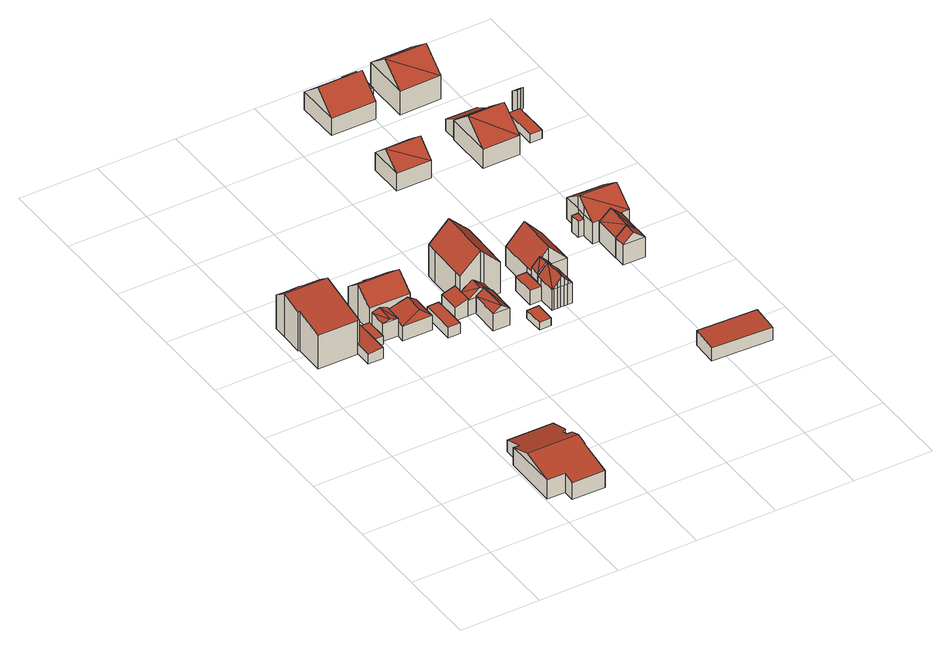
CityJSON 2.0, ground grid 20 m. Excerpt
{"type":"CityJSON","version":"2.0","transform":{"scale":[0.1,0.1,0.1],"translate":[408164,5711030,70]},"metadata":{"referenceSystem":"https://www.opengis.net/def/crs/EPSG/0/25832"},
"CityObjects":{
"building1":{"type":"Building","attributes":{"Gemeindeschluessel":"05978036","Geometrietyp2DReferenz":"3000","function":"31001_1000","roofType":"5000","measuredHeight":6.89},"geometry":[{"type":"MultiSurface","lod":"2","boundaries":[[[0,1,2,3]],[[1,4,5,2]],[[4,6,7,5]],[[6,8,9,7]],[[8,10,11,9]],[[10,12,13,11]],[[12,14,15,13]],[[14,16,17,15]],[[16,18,19,17]],[[18,20,21,19]],[[20,22,23,21]],[[22,24,25,23]],[[24,26,27,25]],[[26,0,3,27]],[[28,18,16,14,12,10,8,6,4,29]],[[0,26,24,22,20,28,29,1]],[[4,1,29]],[[20,18,28]],[[3,2,5,7,9,11,13,15,17,19,21,23,25,27]]],"semantics":{"surfaces":[{"type":"WallSurface"},{"type":"RoofSurface"},{"type":"GroundSurface"}],"values":[0,0,0,0,0,0,0,0,0,0,0,0,0,0,1,1,0,0,2]}}]},
"building2":{"type":"Building","attributes":{"Gemeindeschluessel":"05978036","Geometrietyp2DReferenz":"3000","function":"31001_1000","roofType":"3100","measuredHeight":11.69},"geometry":[{"type":"MultiSurface","lod":"2","boundaries":[[[30,31,32,33]],[[31,34,35,32]],[[34,36,37,35]],[[36,38,39,37]],[[38,40,41,39]],[[40,42,43,41]],[[42,44,45,43]],[[44,46,47,45]],[[46,48,49,47]],[[48,50,51,49]],[[50,52,53,51]],[[52,54,55,53]],[[54,56,57,55]],[[56,30,33,57]],[[52,50,48,46,44,42,40,38]],[[38,36,34,31,30,56,54,52]],[[33,32,35,37,39,41,43,45,47,49,51,53,55,57]]],"semantics":{"surfaces":[{"type":"WallSurface"},{"type":"RoofSurface"},{"type":"GroundSurface"}],"values":[0,0,0,0,0,0,0,0,0,0,0,0,0,0,1,1,2]}}]},
"building3":{"type":"Building","attributes":{"Gemeindeschluessel":"05978036","Geometrietyp2DReferenz":"3000","function":"31001_2460","roofType":"2100","measuredHeight":3.03},"geometry":[{"type":"MultiSurface","lod":"2","boundaries":[[[58,59,60,61]],[[59,62,63,60]],[[62,64,65,63]],[[64,66,67,65]],[[66,68,69,67]],[[68,70,71,69]],[[70,58,61,71]],[[70,68,66,64,62,59,58]],[[61,60,63,65,67,69,71]]],"semantics":{"surfaces":[{"type":"WallSurface"},{"type":"RoofSurface"},{"type":"GroundSurface"}],"values":[0,0,0,0,0,0,0,1,2]}}]},
"building4":{"type":"Building","attributes":{"Gemeindeschluessel":"05978036","Geometrietyp2DReferenz":"3000","function":"31001_2460","roofType":"1000","measuredHeight":2.29},"geometry":[{"type":"MultiSurface","lod":"2","boundaries":[[[72,73,74,69]],[[73,75,76,74]],[[75,77,71,76]],[[77,72,69,71]],[[77,75,73,72]],[[69,74,76,71]]],"semantics":{"surfaces":[{"type":"WallSurface"},{"type":"RoofSurface"},{"type":"GroundSurface"}],"values":[0,0,0,0,1,2]}}]},
"building5":{"type":"Building","attributes":{"Gemeindeschluessel":"05978036","Geometrietyp2DReferenz":"3000","function":"31001_1000"},"children":["building5-1","building5-2","building5-3"]},
"building5-1":{"type":"BuildingPart","attributes":{"roofType":"3100","measuredHeight":9.64},"parents":["building5"],"geometry":[{"type":"MultiSurface","lod":"2","boundaries":[[[78,79,80,81]],[[79,82,83,80]],[[82,84,85,83]],[[84,86,87,85]],[[86,88,89,87]],[[88,90,89]],[[91,92,93,94]],[[92,95,96,93]],[[95,97,98,96]],[[97,78,81,98]],[[92,91,88,86]],[[86,84,82,79,78,97,95,92]],[[81,80,83,85,87,89,99,100,101,94,93,96,98]],[[94,101,102,103,104,105,106,90,88,91]],[[101,100,105,104,102]],[[102,104,103]],[[99,89,90,106]],[[105,100,99,106]]],"semantics":{"surfaces":[{"type":"WallSurface"},{"type":"RoofSurface"},{"type":"GroundSurface"},{"type":"ClosureSurface"}],"values":[0,0,0,0,0,0,0,0,0,0,1,1,2,0,3,3,3,3]}}]},
"building5-2":{"type":"BuildingPart","attributes":{"roofType":"3100","measuredHeight":5.18},"parents":["building5"],"geometry":[{"type":"MultiSurface","lod":"2","boundaries":[[[107,102,101,108]],[[109,107,108,110,111]],[[107,109,112]],[[102,112,103]],[[112,102,107]],[[103,109,104]],[[109,103,112]],[[108,101,100,110]],[[100,101,102,104,105]],[[111,105,104,109]],[[111,110,100,105]],[[104,102,103]]],"semantics":{"surfaces":[{"type":"WallSurface"},{"type":"RoofSurface"},{"type":"GroundSurface"},{"type":"ClosureSurface"}],"values":[0,0,0,1,1,1,1,2,3,0,3,3]}}]},
"building5-3":{"type":"BuildingPart","attributes":{"roofType":"5000","measuredHeight":5.31},"parents":["building5"],"geometry":[{"type":"MultiSurface","lod":"2","boundaries":[[[106,90,89,99]],[[90,113,114,89]],[[113,115,116,114]],[[115,117,118,116]],[[117,111,110,118]],[[117,115,119]],[[115,113,90,106,119]],[[106,105,111,117,119]],[[99,89,114,116,118,110,100]],[[100,110,111,105]],[[99,100,105,106]]],"semantics":{"surfaces":[{"type":"WallSurface"},{"type":"RoofSurface"},{"type":"GroundSurface"},{"type":"ClosureSurface"}],"values":[0,0,0,0,0,1,1,1,2,3,3]}}]},
"building6":{"type":"Building","attributes":{"Gemeindeschluessel":"05978036","Geometrietyp2DReferenz":"3000","function":"31001_2460","roofType":"1000","measuredHeight":2.76},"geometry":[{"type":"MultiSurface","lod":"2","boundaries":[[[120,121,122,123]],[[121,124,125,122]],[[124,126,127,125]],[[126,128,129,127]],[[128,120,123,129]],[[128,126,124,121,120]],[[123,122,125,127,129]]],"semantics":{"surfaces":[{"type":"WallSurface"},{"type":"RoofSurface"},{"type":"GroundSurface"}],"values":[0,0,0,0,0,1,2]}}]},
"building7":{"type":"Building","attributes":{"Gemeindeschluessel":"05978036","Geometrietyp2DReferenz":"3000","function":"31001_1000"},"children":["building7-1","building7-2","building7-3","building7-4"]},
"building7-1":{"type":"BuildingPart","attributes":{"roofType":"3100","measuredHeight":6.45},"parents":["building7"],"geometry":[{"type":"MultiSurface","lod":"2","boundaries":[[[130,131,132,133]],[[134,131,130,135]],[[131,134,136,137,138]],[[139,136,134]],[[136,139,140]],[[133,132,141,142,143,144]],[[142,141,145,140]],[[141,132,131,145]],[[143,142,140,139]],[[133,144,146,130]],[[144,143,139,146]],[[136,140,145,147,137]],[[138,147,145,131]],[[137,147,138]],[[135,130,146]],[[134,135,146,139]]],"semantics":{"surfaces":[{"type":"WallSurface"},{"type":"RoofSurface"},{"type":"GroundSurface"},{"type":"ClosureSurface"}],"values":[0,1,1,1,1,2,0,3,3,3,3,0,3,3,0,3]}}]},
"building7-2":{"type":"BuildingPart","attributes":{"roofType":"3100","measuredHeight":13.53},"parents":["building7"],"geometry":[{"type":"MultiSurface","lod":"2","boundaries":[[[148,149,150,151]],[[149,152,153,150]],[[152,154,155,153]],[[154,156,157,155]],[[156,158,159,157]],[[158,160,130,133,159]],[[161,148,151,162,163]],[[164,160,158,156,154,152]],[[152,149,148,161,165,164]],[[151,150,153,155,157,159,133,144,143,162]],[[146,130,160,164,135]],[[144,133,130,146]],[[165,166,139,134,135,164]],[[144,146,139,143]],[[139,146,135,134]],[[163,166,165,161]],[[143,139,166,163,162]]],"semantics":{"surfaces":[{"type":"WallSurface"},{"type":"RoofSurface"},{"type":"GroundSurface"},{"type":"ClosureSurface"}],"values":[0,0,0,0,0,0,0,1,1,2,0,3,0,3,3,0,3]}}]},
"building7-3":{"type":"BuildingPart","attributes":{"roofType":"3100","measuredHeight":6.1},"parents":["building7"],"geometry":[{"type":"MultiSurface","lod":"2","boundaries":[[[167,168,169,132,131]],[[168,170,171,169]],[[170,147,145,141,171]],[[170,168,172]],[[173,168,167]],[[168,173,172]],[[147,172,173,137]],[[172,147,170]],[[132,169,171,141]],[[131,138,167]],[[132,141,145,131]],[[131,145,147,138]],[[138,137,173,167]],[[147,137,138]]],"semantics":{"surfaces":[{"type":"WallSurface"},{"type":"RoofSurface"},{"type":"GroundSurface"},{"type":"ClosureSurface"}],"values":[0,0,0,0,1,1,1,1,2,0,3,3,0,3]}}]},
"building7-4":{"type":"BuildingPart","attributes":{"roofType":"2100","measuredHeight":4.59},"parents":["building7"],"geometry":[{"type":"MultiSurface","lod":"2","boundaries":[[[174,175,176,142,140]],[[175,177,178,176]],[[177,163,162,178]],[[163,177,175,174,166]],[[142,176,178,162,143]],[[140,139,166,174]],[[140,142,143,139]],[[143,162,163,166,139]]],"semantics":{"surfaces":[{"type":"WallSurface"},{"type":"RoofSurface"},{"type":"GroundSurface"},{"type":"ClosureSurface"}],"values":[0,0,0,1,2,0,3,3]}}]},
"building8":{"type":"Building","attributes":{"Gemeindeschluessel":"05978036","Geometrietyp2DReferenz":"3000","function":"31001_2460","roofType":"1000","measuredHeight":2.12},"geometry":[{"type":"MultiSurface","lod":"2","boundaries":[[[179,180,181,182]],[[180,183,184,181]],[[183,185,186,184]],[[185,179,182,186]],[[185,183,180,179]],[[182,181,184,186]]],"semantics":{"surfaces":[{"type":"WallSurface"},{"type":"RoofSurface"},{"type":"GroundSurface"}],"values":[0,0,0,0,1,2]}}]},
"building9":{"type":"Building","attributes":{"Gemeindeschluessel":"05978036","Geometrietyp2DReferenz":"3000","function":"31001_1000","roofType":"1000","measuredHeight":3.91},"geometry":[{"type":"MultiSurface","lod":"2","boundaries":[[[187,188,189,190]],[[188,191,192,189]],[[191,193,194,192]],[[193,195,196,194]],[[195,187,190,196]],[[195,193,191,188,187]],[[190,189,192,194,196]]],"semantics":{"surfaces":[{"type":"WallSurface"},{"type":"RoofSurface"},{"type":"GroundSurface"}],"values":[0,0,0,0,0,1,2]}}]},
"building10":{"type":"Building","attributes":{"Gemeindeschluessel":"05978036","Geometrietyp2DReferenz":"3000","function":"31001_1000"},"children":["building10-1","building10-2"]},
"building10-1":{"type":"BuildingPart","attributes":{"roofType":"3100","measuredHeight":8.28},"parents":["building10"],"geometry":[{"type":"MultiSurface","lod":"2","boundaries":[[[197,198,199,200]],[[198,201,202,199]],[[201,203,204,202]],[[203,205,206,204]],[[205,207,208,206]],[[207,209,210,208]],[[209,211,212,210]],[[211,213,214,212]],[[215,216,217,218]],[[216,197,200,217]],[[219,216,220,221]],[[216,219,222,223,197]],[[209,221,224,225,213,211]],[[221,209,226,227,228,219]],[[201,222,219,228,203]],[[203,228,227,205]],[[205,227,226,207]],[[207,226,209]],[[198,223,222,201]],[[197,223,198]],[[215,229,220,216]],[[200,199,202,204,206,208,210,212,214,218,217]],[[218,214,213,215]],[[221,220,229,224]],[[225,229,215,213]],[[224,229,225]]],"semantics":{"surfaces":[{"type":"WallSurface"},{"type":"RoofSurface"},{"type":"GroundSurface"},{"type":"ClosureSurface"}],"values":[0,0,0,0,0,0,0,0,0,0,1,1,1,1,0,0,0,0,0,0,0,2,3,0,3,3]}}]},
"building10-2":{"type":"BuildingPart","attributes":{"roofType":"3100","measuredHeight":8.37},"parents":["building10"],"geometry":[{"type":"MultiSurface","lod":"2","boundaries":[[[230,229,215,218,231]],[[232,233,234,214,213]],[[233,230,231,234]],[[230,233,235]],[[236,230,235]],[[230,236,224,229]],[[232,235,233]],[[235,232,236]],[[231,218,214,234]],[[213,225,232]],[[213,214,218,215]],[[213,215,229,225]],[[236,232,225,224]],[[224,225,229]]],"semantics":{"surfaces":[{"type":"WallSurface"},{"type":"RoofSurface"},{"type":"GroundSurface"},{"type":"ClosureSurface"}],"values":[0,0,0,0,1,1,1,1,2,0,3,3,0,3]}}]},
"building11":{"type":"Building","attributes":{"Gemeindeschluessel":"05978036","Geometrietyp2DReferenz":"3000","function":"31001_1000","roofType":"3100","measuredHeight":10.08},"geometry":[{"type":"MultiSurface","lod":"2","boundaries":[[[237,238,239,240]],[[238,241,242,239]],[[241,243,244,242]],[[243,245,246,244]],[[245,247,248,246]],[[247,237,240,248]],[[237,247,249,250,251,238]],[[241,251,250,243]],[[245,249,247]],[[243,250,249,245]],[[238,251,241]],[[240,239,242,244,246,248]]],"semantics":{"surfaces":[{"type":"WallSurface"},{"type":"RoofSurface"},{"type":"GroundSurface"}],"values":[0,0,0,0,0,0,1,1,0,0,0,2]}}]},
"building12":{"type":"Building","attributes":{"Gemeindeschluessel":"05978036","Geometrietyp2DReferenz":"3000","function":"31001_1000","roofType":"3100","measuredHeight":8.51},"geometry":[{"type":"MultiSurface","lod":"2","boundaries":[[[252,253,254,255]],[[253,256,257,254]],[[256,258,259,257]],[[258,252,255,259]],[[256,253,260]],[[252,258,261]],[[252,260,253]],[[260,252,261]],[[261,256,260]],[[256,261,258]],[[255,254,257,259]]],"semantics":{"surfaces":[{"type":"WallSurface"},{"type":"RoofSurface"},{"type":"GroundSurface"}],"values":[0,0,0,0,0,0,1,1,1,1,2]}}]},
"building13":{"type":"Building","attributes":{"Gemeindeschluessel":"05978036","Geometrietyp2DReferenz":"3000","function":"31001_2460","roofType":"2100","measuredHeight":3.99},"geometry":[{"type":"MultiSurface","lod":"2","boundaries":[[[262,263,264,265]],[[263,266,267,264]],[[266,268,269,267]],[[268,262,265,269]],[[268,266,263,262]],[[265,264,267,269]]],"semantics":{"surfaces":[{"type":"WallSurface"},{"type":"RoofSurface"},{"type":"GroundSurface"}],"values":[0,0,0,0,1,2]}}]},
"building14":{"type":"Building","attributes":{"Gemeindeschluessel":"05978036","Geometrietyp2DReferenz":"3000","function":"31001_1000","roofType":"5000","measuredHeight":9.49},"geometry":[{"type":"MultiSurface","lod":"2","boundaries":[[[270,271,272,273]],[[271,274,275,272]],[[274,276,277,275]],[[276,278,279,277]],[[278,280,281,279]],[[280,270,273,281]],[[278,276,282,283]],[[282,274,271,270,280,283]],[[280,278,283]],[[276,274,282]],[[273,272,275,277,279,281]]],"semantics":{"surfaces":[{"type":"WallSurface"},{"type":"RoofSurface"},{"type":"GroundSurface"}],"values":[0,0,0,0,0,0,1,1,0,0,2]}}]},
"building15":{"type":"Building","attributes":{"Gemeindeschluessel":"05978036","Geometrietyp2DReferenz":"3000","function":"31001_1000","roofType":"3100","measuredHeight":7.79},"geometry":[{"type":"MultiSurface","lod":"2","boundaries":[[[284,285,286,287]],[[285,288,289,286]],[[288,290,291,289]],[[290,284,287,291]],[[288,285,292]],[[284,290,293]],[[285,284,293,292]],[[290,288,292,293]],[[287,286,289,291]]],"semantics":{"surfaces":[{"type":"WallSurface"},{"type":"RoofSurface"},{"type":"GroundSurface"}],"values":[0,0,0,0,0,0,1,1,2]}}]},
"building16":{"type":"Building","attributes":{"Gemeindeschluessel":"05978036","Geometrietyp2DReferenz":"3000","function":"31001_1000","roofType":"3100","measuredHeight":8},"geometry":[{"type":"MultiSurface","lod":"2","boundaries":[[[294,295,296,297]],[[295,298,299,296]],[[298,300,301,299]],[[300,294,297,301]],[[298,295,302]],[[294,300,303]],[[295,303,302]],[[303,295,294]],[[302,300,298]],[[300,302,303]],[[297,296,299,301]]],"semantics":{"surfaces":[{"type":"WallSurface"},{"type":"RoofSurface"},{"type":"GroundSurface"}],"values":[0,0,0,0,0,0,1,1,1,1,2]}}]},
"building17":{"type":"Building","attributes":{"Gemeindeschluessel":"05978036","Geometrietyp2DReferenz":"3000","function":"31001_1000"},"children":["building17-1","building17-2","building17-3"]},
"building17-1":{"type":"BuildingPart","attributes":{"roofType":"1000","measuredHeight":4.45},"parents":["building17"],"geometry":[{"type":"MultiSurface","lod":"2","boundaries":[[[304,305,306,307]],[[305,308,309,306]],[[310,304,307,311]],[[310,308,305,304]],[[307,306,309,311]],[[311,309,308,310]]],"semantics":{"surfaces":[{"type":"WallSurface"},{"type":"RoofSurface"},{"type":"GroundSurface"},{"type":"ClosureSurface"}],"values":[0,0,0,1,2,3]}}]},
"building17-2":{"type":"BuildingPart","attributes":{"roofType":"2100","measuredHeight":4.51},"parents":["building17"],"geometry":[{"type":"MultiSurface","lod":"2","boundaries":[[[312,313,314,315]],[[313,316,317,314]],[[316,318,319,317]],[[316,313,312,318]],[[319,315,314,317]],[[312,315,319,318]]],"semantics":{"surfaces":[{"type":"WallSurface"},{"type":"RoofSurface"},{"type":"GroundSurface"},{"type":"ClosureSurface"}],"values":[0,0,0,1,2,3]}}]},
"building17-3":{"type":"BuildingPart","attributes":{"roofType":"3100","measuredHeight":9.69},"parents":["building17"],"geometry":[{"type":"MultiSurface","lod":"2","boundaries":[[[320,321,296,299]],[[321,322,323,296]],[[322,324,310,311,323]],[[325,326,327,309,308]],[[326,328,329,327]],[[328,330,312,315,329]],[[331,332,333,319,318]],[[332,320,299,333]],[[332,334,335,336]],[[332,336,337,322,321,320]],[[335,338,328,326]],[[326,339,336,335]],[[324,337,336,339,325]],[[325,339,326]],[[328,338,330]],[[330,338,335,334,331]],[[322,337,324]],[[331,334,332]],[[299,296,323,311,309,327,329,315,319,333]],[[308,310,324,325]],[[308,309,311,310]],[[318,312,330,331]],[[318,319,315,312]]],"semantics":{"surfaces":[{"type":"WallSurface"},{"type":"RoofSurface"},{"type":"GroundSurface"},{"type":"ClosureSurface"}],"values":[0,0,0,0,0,0,0,0,1,1,1,1,0,0,0,0,0,0,2,0,3,0,3]}}]},
"building18":{"type":"Building","attributes":{"Gemeindeschluessel":"05978036","Geometrietyp2DReferenz":"3000","function":"31001_2460","roofType":"1000","measuredHeight":2.96},"geometry":[{"type":"MultiSurface","lod":"2","boundaries":[[[340,341,342,343]],[[341,344,345,342]],[[344,346,347,345]],[[346,348,349,347]],[[348,350,351,349]],[[350,340,343,351]],[[350,348,346,344,341,340]],[[343,342,345,347,349,351]]],"semantics":{"surfaces":[{"type":"WallSurface"},{"type":"RoofSurface"},{"type":"GroundSurface"}],"values":[0,0,0,0,0,0,1,2]}}]},
"building19":{"type":"Building","attributes":{"Gemeindeschluessel":"05978036","Geometrietyp2DReferenz":"3000","function":"31001_1000","roofType":"5000","measuredHeight":10.18},"geometry":[{"type":"MultiSurface","lod":"2","boundaries":[[[352,353,354,355]],[[353,356,357,354]],[[356,358,359,357]],[[358,360,361,359]],[[360,362,363,361]],[[362,352,355,363]],[[364,358,365]],[[358,364,360]],[[353,365,356]],[[352,365,353]],[[362,365,352]],[[365,362,364]],[[358,356,365]],[[362,360,364]],[[355,354,357,359,361,363]]],"semantics":{"surfaces":[{"type":"WallSurface"},{"type":"RoofSurface"},{"type":"GroundSurface"}],"values":[0,0,0,0,0,0,1,1,1,1,1,1,0,0,2]}}]},
"building20":{"type":"Building","attributes":{"Gemeindeschluessel":"05978036","Geometrietyp2DReferenz":"3000","function":"31001_2460","roofType":"2100","measuredHeight":5.3},"geometry":[{"type":"MultiSurface","lod":"2","boundaries":[[[366,367,354,368]],[[367,369,355,354]],[[369,370,371,355]],[[370,366,368,371]],[[370,369,367,366]],[[368,354,355,371]]],"semantics":{"surfaces":[{"type":"WallSurface"},{"type":"RoofSurface"},{"type":"GroundSurface"}],"values":[0,0,0,0,1,2]}}]},
"building21":{"type":"Building","attributes":{"Gemeindeschluessel":"05978036","Geometrietyp2DReferenz":"3000","function":"31001_1000","roofType":"3100","measuredHeight":11.26},"geometry":[{"type":"MultiSurface","lod":"2","boundaries":[[[372,373,374,375]],[[373,376,377,374]],[[376,378,379,377]],[[378,372,375,379]],[[376,373,380]],[[372,378,381]],[[372,380,373]],[[380,372,381]],[[381,376,380]],[[376,381,378]],[[375,374,377,379]]],"semantics":{"surfaces":[{"type":"WallSurface"},{"type":"RoofSurface"},{"type":"GroundSurface"}],"values":[0,0,0,0,0,0,1,1,1,1,2]}}]},
"building22":{"type":"Building","attributes":{"Gemeindeschluessel":"05978036","Geometrietyp2DReferenz":"3000","function":"31001_2460","roofType":"1000","measuredHeight":2.36},"geometry":[{"type":"MultiSurface","lod":"2","boundaries":[[[382,383,384,385]],[[383,386,387,384]],[[386,388,389,387]],[[388,390,391,389]],[[390,382,385,391]],[[390,388,386,383,382]],[[385,384,387,389,391]]],"semantics":{"surfaces":[{"type":"WallSurface"},{"type":"RoofSurface"},{"type":"GroundSurface"}],"values":[0,0,0,0,0,1,2]}}]},
"building23":{"type":"Building","attributes":{"Gemeindeschluessel":"05978036","Geometrietyp2DReferenz":"3000","function":"51009_1610","roofType":"2100","measuredHeight":6.49},"geometry":[{"type":"MultiSurface","lod":"2","boundaries":[[[392,393,394,395]],[[393,396,397,394]],[[396,398,399,397]],[[398,400,401,399]],[[400,392,395,401]],[[400,398,396,393,392]],[[395,394,397,399,401]]],"semantics":{"surfaces":[{"type":"WallSurface"},{"type":"RoofSurface"},{"type":"GroundSurface"}],"values":[0,0,0,0,0,1,2]}}]}
},
"vertices":[
[212,34,111],[167,35,111],[167,35,60],[212,34,60],[168,175,108],[168,175,60],[183,174,108],[183,174,60],[183,223,91],[183,223,60],[299,222,91],[299,222,60],[298,170,109],[298,170,60],[285,158,114],[285,158,60],[285,143,119],[285,143,60],[298,143,119],[298,143,60],[297,90,123],[297,90,60],[296,90,123],[296,90,60],[295,4,105],[295,4,60],[212,5,105],[212,5,60],[297,116,129],[168,118,129],
[102,705,133],[4,707,133],[4,707,42],[102,705,42],[5,782,148],[5,782,42],[1,782,148],[1,782,42],[3,841,159],[3,841,42],[3,875,133],[3,875,42],[50,874,133],[50,874,42],[51,891,119],[51,891,42],[70,891,119],[70,891,42],[70,873,133],[70,873,42],[112,873,133],[112,873,42],[111,839,159],[111,839,42],[109,757,143],[109,757,42],[108,705,133],[108,705,42],
[140,659,76],[102,659,72],[102,659,46],[140,659,46],[102,705,72],[102,705,46],[108,705,73],[108,705,46],[109,757,73],[109,757,46],[140,757,76],[140,757,46],[140,700,76],[140,700,46],
[140,757,69],[166,758,69],[166,758,46],[166,701,69],[166,701,46],[140,700,69],
[216,862,94],[228,861,94],[228,861,43],[216,862,43],[227,851,103],[227,851,43],[273,849,103],[273,849,43],[272,805,139],[272,805,43],[271,760,103],[271,760,43],[271,760,92],[168,762,103],[169,807,139],[169,807,43],[168,762,43],[171,852,103],[171,852,43],[215,850,103],[215,850,43],[265,760,43],[213,761,43],[175,762,43],[175,762,90],[194,762,95],[213,761,90],[213,761,82],[265,760,96],
[173,714,90],[173,714,43],[212,713,90],[212,713,43],[212,713,82],[192,713,95],
[286,759,82],[286,759,43],[285,692,82],[285,692,43],[211,693,82],[211,693,43],[264,710,96],
[300,650,71],[300,737,71],[300,737,43],[300,650,43],[330,737,71],[330,737,43],[330,672,71],[330,672,43],[330,650,71],[330,650,43],
[439,727,83],[439,695,83],[439,695,41],[439,727,41],[409,728,106],[430,727,90],[409,695,106],[416,695,100],[435,695,87],[379,728,83],[379,695,83],[398,695,41],[379,695,41],[379,728,41],[430,727,41],[398,695,83],[430,727,83],[398,695,87],
[380,834,126],[381,860,126],[381,860,41],[380,834,41],[432,860,176],[432,860,41],[482,859,127],[482,859,41],[482,833,126],[482,833,41],[480,727,126],[480,727,41],[439,727,167],[380,750,126],[380,750,41],[380,750,87],[430,727,176],[379,728,126],[379,728,87],
[439,695,87],[438,621,87],[438,621,41],[396,621,87],[396,621,41],[417,621,102],[418,695,102],
[379,695,87],[345,695,76],[345,695,41],[346,751,76],[346,751,41],
[480,567,66],[479,617,66],[479,617,45],[480,567,45],[510,618,66],[510,618,45],[509,567,66],[509,567,45],
[510,653,84],[510,712,84],[510,712,45],[510,653,45],[538,712,84],[538,712,45],[538,693,84],[538,693,45],[538,653,84],[538,653,45],
[589,609,103],[578,609,103],[578,609,47],[589,609,47],[569,609,103],[569,609,47],[560,609,103],[560,609,47],[552,609,103],[552,609,47],[543,609,103],[543,609,47],[538,609,103],[538,609,47],[538,653,103],[538,653,47],[538,667,103],[538,667,47],[580,667,103],[589,667,103],[589,667,47],[580,667,47],[563,609,130],[580,667,112],[563,667,130],[569,609,123],[578,609,114],[562,667,128],[544,667,109],[543,609,108],[552,609,118],[560,609,127],[580,667,109],
[581,693,109],[581,693,47],[538,667,109],[538,693,109],[538,693,47],[559,693,131],[559,667,131],
[538,712,98],[538,797,98],[538,797,46],[538,712,46],[629,797,98],[629,797,46],[629,693,98],[629,693,46],[581,693,98],[581,693,46],[538,693,98],[538,693,46],[581,693,144],[583,693,147],[584,797,147],
[488,1250,79],[576,1250,79],[576,1250,31],[488,1250,31],[576,1162,79],[576,1162,31],[488,1162,79],[488,1162,31],[576,1206,117],[488,1206,117],
[882,325,95],[881,259,90],[881,259,55],[882,325,55],[730,267,90],[730,267,55],[732,331,95],[732,331,55],
[588,1520,71],[590,1520,71],[590,1520,24],[588,1520,24],[590,1476,110],[590,1476,24],[590,1410,71],[590,1410,24],[478,1410,71],[478,1410,24],[477,1520,71],[477,1520,24],[590,1466,119],[478,1465,119],
[810,696,100],[809,664,100],[809,664,46],[810,696,46],[754,665,100],[754,665,46],[754,696,100],[754,696,46],[781,665,124],[782,696,124],
[754,696,99],[755,764,99],[755,764,45],[754,696,45],[811,763,99],[811,763,45],[810,696,99],[810,696,45],[783,763,125],[782,696,125],
[723,800,89],[723,826,89],[723,826,45],[723,800,45],[739,825,89],[739,825,45],[738,800,89],[738,800,45],
[831,824,90],[847,823,84],[847,823,45],[831,824,45],[846,798,84],[846,798,45],[831,798,90],[831,798,45],
[811,763,102],[755,764,102],[738,764,102],[738,764,45],[738,800,102],[739,825,102],[739,871,102],[739,871,45],[832,867,102],[832,867,45],[831,824,102],[831,798,102],[830,763,102],[830,763,45],[831,798,129],[831,815,142],[739,818,142],[738,800,128],[831,824,135],[739,825,136],
[590,1520,50],[588,1520,50],[588,1520,20],[590,1520,20],[588,1547,50],[588,1547,20],[625,1547,50],[625,1547,20],[625,1477,50],[625,1477,20],[590,1476,50],[590,1476,20],
[690,1250,85],[768,1250,85],[768,1250,33],[690,1250,33],[780,1250,85],[780,1250,33],[780,1129,85],[780,1129,33],[688,1129,85],[688,1129,33],[688,1250,85],[688,1250,33],[688,1191,135],[780,1191,135],
[769,1284,65],[768,1250,86],[769,1284,33],[690,1250,86],[690,1285,65],[690,1285,33],
[655,1536,69],[759,1536,69],[759,1536,5],[655,1536,5],[759,1416,69],[759,1416,5],[655,1416,69],[655,1416,5],[759,1476,118],[655,1476,118],
[820,1150,58],[820,1240,58],[820,1240,34],[820,1150,34],[850,1240,58],[850,1240,34],[850,1172,58],[850,1172,34],[850,1150,58],[850,1150,34],
[850,1252,99],[850,1272,84],[850,1272,34],[850,1252,34],[872,1272,84],[872,1272,34],[873,1264,90],[873,1264,34],[860,1252,99],[860,1252,34]
]}
